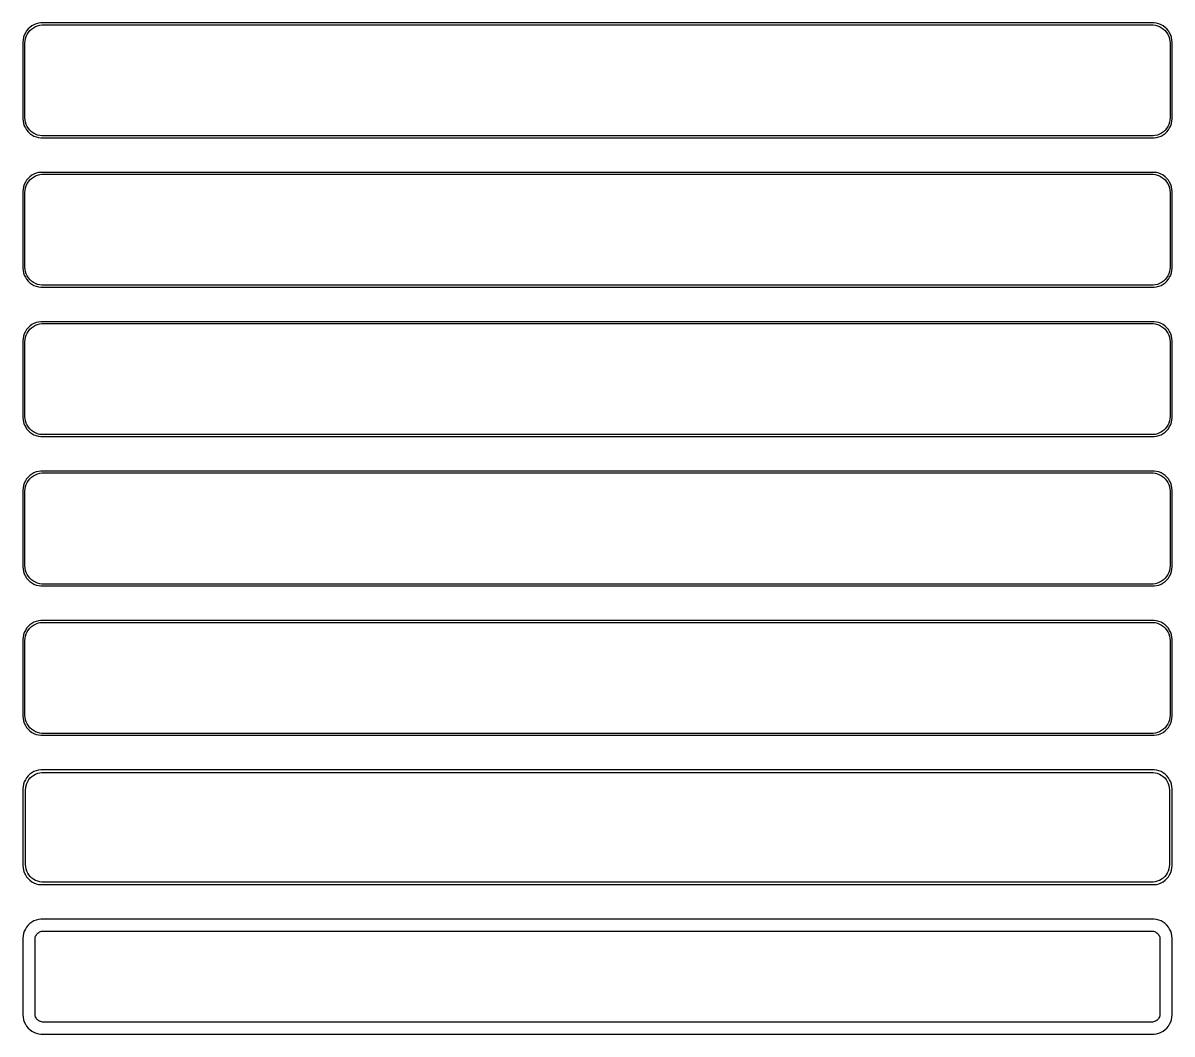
# Model space of a CAD drawing. Header units: metres. Extents: x -150 to 150, y 570 to 1146.
# Drawn here: x -150 to 150, y 570 to 834 of the extents above; entities that cross this region are included whole.
import ezdxf

# ---------------------------------------------------------------- set-up
doc = ezdxf.new("R2010")
doc.units = ezdxf.units.M

msp = doc.modelspace()

# ---------------------------------------------------------------- linework, layer by layer
for p, q in [((-149.382, 831.409), (-149.649, 830.841)), ((-149.045, 831.939), (-149.382, 831.409)), ((-149.166, 830.499), (-148.912, 831.038)), ((-148.645, 832.423), (-149.045, 831.939)), ((-148.912, 831.038), (-148.593, 831.542)), ((-148.187, 832.853), (-148.645, 832.423)), ((-148.593, 831.542), (-148.213, 832.002)), ((-148.213, 832.002), (-147.778, 832.41)), ((-147.679, 833.222), (-148.187, 832.853)), ((-147.778, 832.41), (-147.295, 832.761)), ((-147.129, 833.524), (-147.679, 833.222)), ((-147.295, 832.761), (-146.772, 833.048)), ((-146.545, 833.755), (-147.129, 833.524)), ((-146.772, 833.048), (-146.218, 833.268)), ((-145.937, 833.911), (-146.545, 833.755)), ((-146.218, 833.268), (-145.64, 833.416)), ((-145.314, 833.99), (-145.937, 833.911)), ((-145.64, 833.416), (-145.048, 833.491)), ((145.314, 833.99), (-145.314, 833.99)), ((-145.048, 833.491), (145.048, 833.491)), ((145.048, 833.491), (145.64, 833.416)), ((145.937, 833.911), (145.314, 833.99)), ((145.64, 833.416), (146.218, 833.268)), ((146.545, 833.755), (145.937, 833.911)), ((146.218, 833.268), (146.772, 833.048)), ((147.129, 833.524), (146.545, 833.755)), ((146.772, 833.048), (147.295, 832.761)), ((147.679, 833.222), (147.129, 833.524)), ((147.295, 832.761), (147.778, 832.41)), ((148.187, 832.853), (147.679, 833.222)), ((147.778, 832.41), (148.213, 832.002)), ((148.645, 832.423), (148.187, 832.853)), ((148.213, 832.002), (148.593, 831.542)), ((148.593, 831.542), (148.912, 831.038)), ((149.045, 831.939), (148.645, 832.423)), ((148.912, 831.038), (149.166, 830.499)), ((149.382, 831.409), (149.045, 831.939)), ((149.649, 830.841), (149.382, 831.409)), ((-149.961, 829.627), (-150, 829)), ((-150, 829), (-150, 809)), ((-149.843, 830.243), (-149.961, 829.627)), ((-149.649, 830.841), (-149.843, 830.243)), ((-149.5, 828.75), (-149.463, 829.345)), ((-149.5, 809.25), (-149.5, 828.75)), ((-149.463, 829.345), (-149.351, 829.931)), ((-149.351, 829.931), (-149.166, 830.499)), ((149.166, 830.499), (149.351, 829.931)), ((149.351, 829.931), (149.463, 829.345)), ((149.463, 829.345), (149.5, 828.75)), ((149.5, 828.75), (149.5, 809.25)), ((149.843, 830.243), (149.649, 830.841)), ((149.961, 829.627), (149.843, 830.243)), ((150, 829), (149.961, 829.627)), ((150, 809), (150, 829)), ((-150, 809), (-149.961, 808.373)), ((-149.961, 808.373), (-149.843, 807.757)), ((-149.843, 807.757), (-149.649, 807.159)), ((-149.649, 807.159), (-149.382, 806.591)), ((-149.463, 808.655), (-149.5, 809.25)), ((-149.351, 808.069), (-149.463, 808.655)), ((-149.166, 807.501), (-149.351, 808.069)), ((-148.912, 806.962), (-149.166, 807.501)), ((149.166, 807.501), (148.912, 806.962)), ((149.351, 808.069), (149.166, 807.501)), ((149.463, 808.655), (149.351, 808.069)), ((149.382, 806.591), (149.649, 807.159)), ((149.5, 809.25), (149.463, 808.655)), ((149.649, 807.159), (149.843, 807.757)), ((149.843, 807.757), (149.961, 808.373)), ((149.961, 808.373), (150, 809)), ((-149.382, 806.591), (-149.045, 806.061)), ((-149.045, 806.061), (-148.645, 805.577)), ((-148.593, 806.458), (-148.912, 806.962)), ((-148.645, 805.577), (-148.187, 805.147)), ((-148.213, 805.998), (-148.593, 806.458)), ((-147.778, 805.59), (-148.213, 805.998)), ((-148.187, 805.147), (-147.679, 804.778)), ((-147.295, 805.239), (-147.778, 805.59)), ((-147.679, 804.778), (-147.129, 804.476)), ((-146.772, 804.952), (-147.295, 805.239)), ((-147.129, 804.476), (-146.545, 804.245)), ((-146.218, 804.732), (-146.772, 804.952)), ((-146.545, 804.245), (-145.937, 804.089)), ((-145.64, 804.584), (-146.218, 804.732)), ((-145.937, 804.089), (-145.314, 804.01)), ((-145.048, 804.509), (-145.64, 804.584)), ((-145.314, 804.01), (145.314, 804.01)), ((145.048, 804.509), (-145.048, 804.509)), ((145.64, 804.584), (145.048, 804.509)), ((145.314, 804.01), (145.937, 804.089)), ((146.218, 804.732), (145.64, 804.584)), ((145.937, 804.089), (146.545, 804.245)), ((146.772, 804.952), (146.218, 804.732)), ((146.545, 804.245), (147.129, 804.476)), ((147.295, 805.239), (146.772, 804.952)), ((147.129, 804.476), (147.679, 804.778)), ((147.778, 805.59), (147.295, 805.239)), ((147.679, 804.778), (148.187, 805.147)), ((148.213, 805.998), (147.778, 805.59)), ((148.187, 805.147), (148.645, 805.577)), ((148.593, 806.458), (148.213, 805.998)), ((148.912, 806.962), (148.593, 806.458)), ((148.645, 805.577), (149.045, 806.061)), ((149.045, 806.061), (149.382, 806.591)), ((-149.382, 792.409), (-149.649, 791.841)), ((-149.045, 792.939), (-149.382, 792.409)), ((-149.166, 791.499), (-148.912, 792.038)), ((-148.645, 793.423), (-149.045, 792.939)), ((-148.912, 792.038), (-148.593, 792.542)), ((-148.187, 793.853), (-148.645, 793.423)), ((-148.593, 792.542), (-148.213, 793.002)), ((-148.213, 793.002), (-147.778, 793.41)), ((-147.679, 794.222), (-148.187, 793.853)), ((-147.778, 793.41), (-147.295, 793.761)), ((-147.129, 794.524), (-147.679, 794.222)), ((-147.295, 793.761), (-146.772, 794.048)), ((-146.545, 794.755), (-147.129, 794.524)), ((-146.772, 794.048), (-146.218, 794.268)), ((-145.937, 794.911), (-146.545, 794.755)), ((-146.218, 794.268), (-145.64, 794.416)), ((-145.314, 794.99), (-145.937, 794.911)), ((-145.64, 794.416), (-145.048, 794.491)), ((145.314, 794.99), (-145.314, 794.99)), ((-145.048, 794.491), (145.048, 794.491)), ((145.048, 794.491), (145.64, 794.416)), ((145.937, 794.911), (145.314, 794.99)), ((145.64, 794.416), (146.218, 794.268)), ((146.545, 794.755), (145.937, 794.911)), ((146.218, 794.268), (146.772, 794.048)), ((147.129, 794.524), (146.545, 794.755)), ((146.772, 794.048), (147.295, 793.761)), ((147.679, 794.222), (147.129, 794.524)), ((147.295, 793.761), (147.778, 793.41)), ((148.187, 793.853), (147.679, 794.222)), ((147.778, 793.41), (148.213, 793.002)), ((148.645, 793.423), (148.187, 793.853)), ((148.213, 793.002), (148.593, 792.542)), ((148.593, 792.542), (148.912, 792.038)), ((149.045, 792.939), (148.645, 793.423)), ((148.912, 792.038), (149.166, 791.499)), ((149.382, 792.409), (149.045, 792.939)), ((149.649, 791.841), (149.382, 792.409)), ((-149.961, 790.627), (-150, 790)), ((-150, 790), (-150, 770)), ((-149.843, 791.243), (-149.961, 790.627)), ((-149.649, 791.841), (-149.843, 791.243)), ((-149.5, 789.75), (-149.463, 790.345)), ((-149.5, 770.25), (-149.5, 789.75)), ((-149.463, 790.345), (-149.351, 790.931)), ((-149.351, 790.931), (-149.166, 791.499)), ((149.166, 791.499), (149.351, 790.931)), ((149.351, 790.931), (149.463, 790.345)), ((149.463, 790.345), (149.5, 789.75)), ((149.5, 789.75), (149.5, 770.25)), ((149.843, 791.243), (149.649, 791.841)), ((149.961, 790.627), (149.843, 791.243)), ((150, 790), (149.961, 790.627)), ((150, 770), (150, 790)), ((-150, 770), (-149.961, 769.373)), ((-149.961, 769.373), (-149.843, 768.757)), ((-149.843, 768.757), (-149.649, 768.159)), ((-149.649, 768.159), (-149.382, 767.591)), ((-149.463, 769.655), (-149.5, 770.25)), ((-149.351, 769.069), (-149.463, 769.655)), ((-149.166, 768.501), (-149.351, 769.069)), ((-148.912, 767.962), (-149.166, 768.501)), ((149.166, 768.501), (148.912, 767.962)), ((149.351, 769.069), (149.166, 768.501)), ((149.463, 769.655), (149.351, 769.069)), ((149.382, 767.591), (149.649, 768.159)), ((149.5, 770.25), (149.463, 769.655)), ((149.649, 768.159), (149.843, 768.757)), ((149.843, 768.757), (149.961, 769.373)), ((149.961, 769.373), (150, 770)), ((-149.382, 767.591), (-149.045, 767.061)), ((-149.045, 767.061), (-148.645, 766.577)), ((-148.593, 767.458), (-148.912, 767.962)), ((-148.645, 766.577), (-148.187, 766.147)), ((-148.213, 766.998), (-148.593, 767.458)), ((-147.778, 766.59), (-148.213, 766.998)), ((-148.187, 766.147), (-147.679, 765.778)), ((-147.295, 766.239), (-147.778, 766.59)), ((-147.679, 765.778), (-147.129, 765.476)), ((-146.772, 765.952), (-147.295, 766.239)), ((-147.129, 765.476), (-146.545, 765.245)), ((-146.218, 765.732), (-146.772, 765.952)), ((-146.545, 765.245), (-145.937, 765.089)), ((-145.64, 765.584), (-146.218, 765.732)), ((-145.937, 765.089), (-145.314, 765.01)), ((-145.048, 765.509), (-145.64, 765.584)), ((-145.314, 765.01), (145.314, 765.01)), ((145.048, 765.509), (-145.048, 765.509)), ((145.64, 765.584), (145.048, 765.509)), ((145.314, 765.01), (145.937, 765.089)), ((146.218, 765.732), (145.64, 765.584)), ((145.937, 765.089), (146.545, 765.245)), ((146.772, 765.952), (146.218, 765.732)), ((146.545, 765.245), (147.129, 765.476)), ((147.295, 766.239), (146.772, 765.952)), ((147.129, 765.476), (147.679, 765.778)), ((147.778, 766.59), (147.295, 766.239)), ((147.679, 765.778), (148.187, 766.147)), ((148.213, 766.998), (147.778, 766.59)), ((148.187, 766.147), (148.645, 766.577)), ((148.593, 767.458), (148.213, 766.998)), ((148.912, 767.962), (148.593, 767.458)), ((148.645, 766.577), (149.045, 767.061)), ((149.045, 767.061), (149.382, 767.591)), ((-149.382, 753.409), (-149.649, 752.841)), ((-149.045, 753.939), (-149.382, 753.409)), ((-149.166, 752.499), (-148.912, 753.038)), ((-148.645, 754.423), (-149.045, 753.939)), ((-148.912, 753.038), (-148.593, 753.542)), ((-148.187, 754.853), (-148.645, 754.423)), ((-148.593, 753.542), (-148.213, 754.002)), ((-148.213, 754.002), (-147.778, 754.41)), ((-147.679, 755.222), (-148.187, 754.853)), ((-147.778, 754.41), (-147.295, 754.761)), ((-147.129, 755.524), (-147.679, 755.222)), ((-147.295, 754.761), (-146.772, 755.048)), ((-146.545, 755.755), (-147.129, 755.524)), ((-146.772, 755.048), (-146.218, 755.268)), ((-145.937, 755.911), (-146.545, 755.755)), ((-146.218, 755.268), (-145.64, 755.416)), ((-145.314, 755.99), (-145.937, 755.911)), ((-145.64, 755.416), (-145.048, 755.491)), ((145.314, 755.99), (-145.314, 755.99)), ((-145.048, 755.491), (145.048, 755.491)), ((145.048, 755.491), (145.64, 755.416)), ((145.937, 755.911), (145.314, 755.99)), ((145.64, 755.416), (146.218, 755.268)), ((146.545, 755.755), (145.937, 755.911)), ((146.218, 755.268), (146.772, 755.048)), ((147.129, 755.524), (146.545, 755.755)), ((146.772, 755.048), (147.295, 754.761)), ((147.679, 755.222), (147.129, 755.524)), ((147.295, 754.761), (147.778, 754.41)), ((148.187, 754.853), (147.679, 755.222)), ((147.778, 754.41), (148.213, 754.002)), ((148.645, 754.423), (148.187, 754.853)), ((148.213, 754.002), (148.593, 753.542)), ((148.593, 753.542), (148.912, 753.038)), ((149.045, 753.939), (148.645, 754.423)), ((148.912, 753.038), (149.166, 752.499)), ((149.382, 753.409), (149.045, 753.939)), ((149.649, 752.841), (149.382, 753.409)), ((-149.961, 751.627), (-150, 751)), ((-150, 751), (-150, 731)), ((-149.843, 752.243), (-149.961, 751.627)), ((-149.649, 752.841), (-149.843, 752.243)), ((-149.5, 750.75), (-149.463, 751.345)), ((-149.5, 731.25), (-149.5, 750.75)), ((-149.463, 751.345), (-149.351, 751.931)), ((-149.351, 751.931), (-149.166, 752.499)), ((149.166, 752.499), (149.351, 751.931)), ((149.351, 751.931), (149.463, 751.345)), ((149.463, 751.345), (149.5, 750.75)), ((149.5, 750.75), (149.5, 731.25)), ((149.843, 752.243), (149.649, 752.841)), ((149.961, 751.627), (149.843, 752.243)), ((150, 751), (149.961, 751.627)), ((150, 731), (150, 751)), ((-150, 731), (-149.961, 730.373)), ((-149.961, 730.373), (-149.843, 729.757)), ((-149.843, 729.757), (-149.649, 729.159)), ((-149.649, 729.159), (-149.382, 728.591)), ((-149.463, 730.655), (-149.5, 731.25)), ((-149.351, 730.069), (-149.463, 730.655)), ((-149.166, 729.501), (-149.351, 730.069)), ((-148.912, 728.962), (-149.166, 729.501)), ((149.166, 729.501), (148.912, 728.962)), ((149.351, 730.069), (149.166, 729.501)), ((149.463, 730.655), (149.351, 730.069)), ((149.382, 728.591), (149.649, 729.159)), ((149.5, 731.25), (149.463, 730.655)), ((149.649, 729.159), (149.843, 729.757)), ((149.843, 729.757), (149.961, 730.373)), ((149.961, 730.373), (150, 731)), ((-149.382, 728.591), (-149.045, 728.061)), ((-149.045, 728.061), (-148.645, 727.577)), ((-148.593, 728.458), (-148.912, 728.962)), ((-148.645, 727.577), (-148.187, 727.147)), ((-148.213, 727.998), (-148.593, 728.458)), ((-147.778, 727.59), (-148.213, 727.998)), ((-148.187, 727.147), (-147.679, 726.778)), ((-147.295, 727.239), (-147.778, 727.59)), ((-147.679, 726.778), (-147.129, 726.476)), ((-146.772, 726.952), (-147.295, 727.239)), ((-147.129, 726.476), (-146.545, 726.245)), ((-146.218, 726.732), (-146.772, 726.952)), ((-146.545, 726.245), (-145.937, 726.089)), ((-145.64, 726.584), (-146.218, 726.732)), ((-145.937, 726.089), (-145.314, 726.01)), ((-145.048, 726.509), (-145.64, 726.584)), ((-145.314, 726.01), (145.314, 726.01)), ((145.048, 726.509), (-145.048, 726.509)), ((145.64, 726.584), (145.048, 726.509)), ((145.314, 726.01), (145.937, 726.089)), ((146.218, 726.732), (145.64, 726.584)), ((145.937, 726.089), (146.545, 726.245)), ((146.772, 726.952), (146.218, 726.732)), ((146.545, 726.245), (147.129, 726.476)), ((147.295, 727.239), (146.772, 726.952)), ((147.129, 726.476), (147.679, 726.778)), ((147.778, 727.59), (147.295, 727.239)), ((147.679, 726.778), (148.187, 727.147)), ((148.213, 727.998), (147.778, 727.59)), ((148.187, 727.147), (148.645, 727.577)), ((148.593, 728.458), (148.213, 727.998)), ((148.912, 728.962), (148.593, 728.458)), ((148.645, 727.577), (149.045, 728.061)), ((149.045, 728.061), (149.382, 728.591)), ((-149.382, 714.409), (-149.649, 713.841)), ((-149.045, 714.939), (-149.382, 714.409)), ((-149.166, 713.499), (-148.912, 714.038)), ((-148.645, 715.423), (-149.045, 714.939)), ((-148.912, 714.038), (-148.593, 714.542)), ((-148.187, 715.853), (-148.645, 715.423)), ((-148.593, 714.542), (-148.213, 715.002)), ((-148.213, 715.002), (-147.778, 715.41)), ((-147.679, 716.222), (-148.187, 715.853)), ((-147.778, 715.41), (-147.295, 715.761)), ((-147.129, 716.524), (-147.679, 716.222)), ((-147.295, 715.761), (-146.772, 716.048)), ((-146.545, 716.755), (-147.129, 716.524)), ((-146.772, 716.048), (-146.218, 716.268)), ((-145.937, 716.911), (-146.545, 716.755)), ((-146.218, 716.268), (-145.64, 716.416)), ((-145.314, 716.99), (-145.937, 716.911)), ((-145.64, 716.416), (-145.048, 716.491)), ((145.314, 716.99), (-145.314, 716.99)), ((-145.048, 716.491), (145.048, 716.491)), ((145.048, 716.491), (145.64, 716.416)), ((145.937, 716.911), (145.314, 716.99)), ((145.64, 716.416), (146.218, 716.268)), ((146.545, 716.755), (145.937, 716.911)), ((146.218, 716.268), (146.772, 716.048)), ((147.129, 716.524), (146.545, 716.755)), ((146.772, 716.048), (147.295, 715.761)), ((147.679, 716.222), (147.129, 716.524)), ((147.295, 715.761), (147.778, 715.41)), ((148.187, 715.853), (147.679, 716.222)), ((147.778, 715.41), (148.213, 715.002)), ((148.645, 715.423), (148.187, 715.853)), ((148.213, 715.002), (148.593, 714.542)), ((148.593, 714.542), (148.912, 714.038)), ((149.045, 714.939), (148.645, 715.423)), ((148.912, 714.038), (149.166, 713.499)), ((149.382, 714.409), (149.045, 714.939)), ((149.649, 713.841), (149.382, 714.409)), ((-149.961, 712.627), (-150, 712)), ((-150, 712), (-150, 692)), ((-149.843, 713.243), (-149.961, 712.627)), ((-149.649, 713.841), (-149.843, 713.243)), ((-149.5, 711.75), (-149.463, 712.345)), ((-149.5, 692.25), (-149.5, 711.75)), ((-149.463, 712.345), (-149.351, 712.931)), ((-149.351, 712.931), (-149.166, 713.499)), ((149.166, 713.499), (149.351, 712.931)), ((149.351, 712.931), (149.463, 712.345)), ((149.463, 712.345), (149.5, 711.75)), ((149.5, 711.75), (149.5, 692.25)), ((149.843, 713.243), (149.649, 713.841)), ((149.961, 712.627), (149.843, 713.243)), ((150, 712), (149.961, 712.627)), ((150, 692), (150, 712)), ((-150, 692), (-149.961, 691.373)), ((-149.961, 691.373), (-149.843, 690.757)), ((-149.843, 690.757), (-149.649, 690.159)), ((-149.649, 690.159), (-149.382, 689.591)), ((-149.463, 691.655), (-149.5, 692.25)), ((-149.351, 691.069), (-149.463, 691.655)), ((-149.166, 690.501), (-149.351, 691.069)), ((-148.912, 689.962), (-149.166, 690.501)), ((149.166, 690.501), (148.912, 689.962)), ((149.351, 691.069), (149.166, 690.501)), ((149.463, 691.655), (149.351, 691.069)), ((149.382, 689.591), (149.649, 690.159)), ((149.5, 692.25), (149.463, 691.655)), ((149.649, 690.159), (149.843, 690.757)), ((149.843, 690.757), (149.961, 691.373)), ((149.961, 691.373), (150, 692)), ((-149.382, 689.591), (-149.045, 689.061)), ((-149.045, 689.061), (-148.645, 688.577)), ((-148.593, 689.458), (-148.912, 689.962)), ((-148.645, 688.577), (-148.187, 688.147)), ((-148.213, 688.998), (-148.593, 689.458)), ((-147.778, 688.59), (-148.213, 688.998)), ((-148.187, 688.147), (-147.679, 687.778)), ((-147.295, 688.239), (-147.778, 688.59)), ((-147.679, 687.778), (-147.129, 687.476)), ((-146.772, 687.952), (-147.295, 688.239)), ((-147.129, 687.476), (-146.545, 687.245)), ((-146.218, 687.732), (-146.772, 687.952)), ((-146.545, 687.245), (-145.937, 687.089)), ((-145.64, 687.584), (-146.218, 687.732)), ((-145.937, 687.089), (-145.314, 687.01)), ((-145.048, 687.509), (-145.64, 687.584)), ((-145.314, 687.01), (145.314, 687.01)), ((145.048, 687.509), (-145.048, 687.509)), ((145.64, 687.584), (145.048, 687.509)), ((145.314, 687.01), (145.937, 687.089)), ((146.218, 687.732), (145.64, 687.584)), ((145.937, 687.089), (146.545, 687.245)), ((146.772, 687.952), (146.218, 687.732)), ((146.545, 687.245), (147.129, 687.476)), ((147.295, 688.239), (146.772, 687.952)), ((147.129, 687.476), (147.679, 687.778)), ((147.778, 688.59), (147.295, 688.239)), ((147.679, 687.778), (148.187, 688.147)), ((148.213, 688.998), (147.778, 688.59)), ((148.187, 688.147), (148.645, 688.577)), ((148.593, 689.458), (148.213, 688.998)), ((148.912, 689.962), (148.593, 689.458)), ((148.645, 688.577), (149.045, 689.061)), ((149.045, 689.061), (149.382, 689.591)), ((-149.382, 675.409), (-149.649, 674.841)), ((-149.045, 675.939), (-149.382, 675.409)), ((-149.166, 674.499), (-148.912, 675.038)), ((-148.645, 676.423), (-149.045, 675.939)), ((-148.912, 675.038), (-148.593, 675.542)), ((-148.187, 676.853), (-148.645, 676.423)), ((-148.593, 675.542), (-148.213, 676.002)), ((-148.213, 676.002), (-147.778, 676.41)), ((-147.679, 677.222), (-148.187, 676.853)), ((-147.778, 676.41), (-147.295, 676.761)), ((-147.129, 677.524), (-147.679, 677.222)), ((-147.295, 676.761), (-146.772, 677.048)), ((-146.545, 677.755), (-147.129, 677.524)), ((-146.772, 677.048), (-146.218, 677.268)), ((-145.937, 677.911), (-146.545, 677.755)), ((-146.218, 677.268), (-145.64, 677.416)), ((-145.314, 677.99), (-145.937, 677.911)), ((-145.64, 677.416), (-145.048, 677.491)), ((145.314, 677.99), (-145.314, 677.99)), ((-145.048, 677.491), (145.048, 677.491)), ((145.048, 677.491), (145.64, 677.416)), ((145.937, 677.911), (145.314, 677.99)), ((145.64, 677.416), (146.218, 677.268)), ((146.545, 677.755), (145.937, 677.911)), ((146.218, 677.268), (146.772, 677.048)), ((147.129, 677.524), (146.545, 677.755)), ((146.772, 677.048), (147.295, 676.761)), ((147.679, 677.222), (147.129, 677.524)), ((147.295, 676.761), (147.778, 676.41)), ((148.187, 676.853), (147.679, 677.222)), ((147.778, 676.41), (148.213, 676.002)), ((148.645, 676.423), (148.187, 676.853)), ((148.213, 676.002), (148.593, 675.542)), ((148.593, 675.542), (148.912, 675.038)), ((149.045, 675.939), (148.645, 676.423)), ((148.912, 675.038), (149.166, 674.499)), ((149.382, 675.409), (149.045, 675.939)), ((149.649, 674.841), (149.382, 675.409)), ((-149.961, 673.627), (-150, 673)), ((-150, 673), (-150, 653)), ((-149.843, 674.243), (-149.961, 673.627)), ((-149.649, 674.841), (-149.843, 674.243)), ((-149.5, 672.75), (-149.463, 673.345)), ((-149.5, 653.25), (-149.5, 672.75)), ((-149.463, 673.345), (-149.351, 673.931)), ((-149.351, 673.931), (-149.166, 674.499)), ((149.166, 674.499), (149.351, 673.931)), ((149.351, 673.931), (149.463, 673.345)), ((149.463, 673.345), (149.5, 672.75)), ((149.5, 672.75), (149.5, 653.25)), ((149.843, 674.243), (149.649, 674.841)), ((149.961, 673.627), (149.843, 674.243)), ((150, 673), (149.961, 673.627)), ((150, 653), (150, 673)), ((-150, 653), (-149.961, 652.373)), ((-149.961, 652.373), (-149.843, 651.757)), ((-149.843, 651.757), (-149.649, 651.159)), ((-149.649, 651.159), (-149.382, 650.591)), ((-149.463, 652.655), (-149.5, 653.25)), ((-149.351, 652.069), (-149.463, 652.655)), ((-149.166, 651.501), (-149.351, 652.069)), ((-148.912, 650.962), (-149.166, 651.501)), ((149.166, 651.501), (148.912, 650.962)), ((149.351, 652.069), (149.166, 651.501)), ((149.463, 652.655), (149.351, 652.069)), ((149.382, 650.591), (149.649, 651.159)), ((149.5, 653.25), (149.463, 652.655)), ((149.649, 651.159), (149.843, 651.757)), ((149.843, 651.757), (149.961, 652.373)), ((149.961, 652.373), (150, 653)), ((-149.382, 650.591), (-149.045, 650.061)), ((-149.045, 650.061), (-148.645, 649.577)), ((-148.593, 650.458), (-148.912, 650.962)), ((-148.645, 649.577), (-148.187, 649.147)), ((-148.213, 649.998), (-148.593, 650.458)), ((-147.778, 649.59), (-148.213, 649.998)), ((-148.187, 649.147), (-147.679, 648.778)), ((-147.295, 649.239), (-147.778, 649.59)), ((-147.679, 648.778), (-147.129, 648.476)), ((-146.772, 648.952), (-147.295, 649.239)), ((-147.129, 648.476), (-146.545, 648.245)), ((-146.218, 648.732), (-146.772, 648.952)), ((-146.545, 648.245), (-145.937, 648.089)), ((-145.64, 648.584), (-146.218, 648.732)), ((-145.937, 648.089), (-145.314, 648.01)), ((-145.048, 648.509), (-145.64, 648.584)), ((-145.314, 648.01), (145.314, 648.01)), ((145.048, 648.509), (-145.048, 648.509)), ((145.64, 648.584), (145.048, 648.509)), ((145.314, 648.01), (145.937, 648.089)), ((146.218, 648.732), (145.64, 648.584)), ((145.937, 648.089), (146.545, 648.245)), ((146.772, 648.952), (146.218, 648.732)), ((146.545, 648.245), (147.129, 648.476)), ((147.295, 649.239), (146.772, 648.952)), ((147.129, 648.476), (147.679, 648.778)), ((147.778, 649.59), (147.295, 649.239)), ((147.679, 648.778), (148.187, 649.147)), ((148.213, 649.998), (147.778, 649.59)), ((148.187, 649.147), (148.645, 649.577)), ((148.593, 650.458), (148.213, 649.998)), ((148.912, 650.962), (148.593, 650.458)), ((148.645, 649.577), (149.045, 650.061)), ((149.045, 650.061), (149.382, 650.591)), ((-149.382, 636.409), (-149.649, 635.841)), ((-149.045, 636.939), (-149.382, 636.409)), ((-148.645, 637.423), (-149.045, 636.939)), ((-148.762, 635.956), (-148.454, 636.441)), ((-148.187, 637.853), (-148.645, 637.423)), ((-148.454, 636.441), (-148.088, 636.884)), ((-147.679, 638.222), (-148.187, 637.853)), ((-148.088, 636.884), (-147.668, 637.278)), ((-147.129, 638.524), (-147.679, 638.222)), ((-147.668, 637.278), (-147.203, 637.616)), ((-147.203, 637.616), (-146.699, 637.893)), ((-146.545, 638.755), (-147.129, 638.524)), ((-146.699, 637.893), (-146.165, 638.104)), ((-145.937, 638.911), (-146.545, 638.755)), ((-146.165, 638.104), (-145.608, 638.247)), ((-145.314, 638.99), (-145.937, 638.911)), ((-145.608, 638.247), (-145.037, 638.319)), ((145.314, 638.99), (-145.314, 638.99)), ((-145.037, 638.319), (145.037, 638.319)), ((145.037, 638.319), (145.608, 638.247)), ((145.937, 638.911), (145.314, 638.99)), ((145.608, 638.247), (146.165, 638.104)), ((146.545, 638.755), (145.937, 638.911)), ((146.165, 638.104), (146.699, 637.893)), ((147.129, 638.524), (146.545, 638.755)), ((146.699, 637.893), (147.203, 637.616)), ((147.679, 638.222), (147.129, 638.524)), ((147.203, 637.616), (147.668, 637.278)), ((147.668, 637.278), (148.088, 636.884)), ((148.187, 637.853), (147.679, 638.222)), ((148.088, 636.884), (148.454, 636.441)), ((148.645, 637.423), (148.187, 637.853)), ((148.454, 636.441), (148.762, 635.956)), ((149.045, 636.939), (148.645, 637.423)), ((149.382, 636.409), (149.045, 636.939)), ((149.649, 635.841), (149.382, 636.409)), ((-149.961, 634.627), (-150, 634)), ((-150, 634), (-150, 614)), ((-149.843, 635.243), (-149.961, 634.627)), ((-149.649, 635.841), (-149.843, 635.243)), ((-149.328, 633.75), (-149.292, 634.324)), ((-149.328, 614.25), (-149.328, 633.75)), ((-149.292, 634.324), (-149.185, 634.889)), ((-149.185, 634.889), (-149.007, 635.435)), ((-149.007, 635.435), (-148.762, 635.956)), ((148.762, 635.956), (149.007, 635.435)), ((149.007, 635.435), (149.185, 634.889)), ((149.185, 634.889), (149.292, 634.324)), ((149.292, 634.324), (149.328, 633.75)), ((149.328, 633.75), (149.328, 614.25)), ((149.843, 635.243), (149.649, 635.841)), ((149.961, 634.627), (149.843, 635.243)), ((150, 634), (149.961, 634.627)), ((150, 614), (150, 634)), ((-150, 614), (-149.961, 613.373)), ((-149.961, 613.373), (-149.843, 612.757)), ((-149.843, 612.757), (-149.649, 612.159)), ((-149.649, 612.159), (-149.382, 611.591)), ((-149.292, 613.676), (-149.328, 614.25)), ((-149.185, 613.111), (-149.292, 613.676)), ((-149.007, 612.565), (-149.185, 613.111)), ((-148.762, 612.044), (-149.007, 612.565)), ((-148.454, 611.559), (-148.762, 612.044)), ((148.762, 612.044), (148.454, 611.559)), ((149.007, 612.565), (148.762, 612.044)), ((149.185, 613.111), (149.007, 612.565)), ((149.292, 613.676), (149.185, 613.111)), ((149.328, 614.25), (149.292, 613.676)), ((149.382, 611.591), (149.649, 612.159)), ((149.649, 612.159), (149.843, 612.757)), ((149.843, 612.757), (149.961, 613.373)), ((149.961, 613.373), (150, 614)), ((-149.382, 611.591), (-149.045, 611.061)), ((-149.045, 611.061), (-148.645, 610.577)), ((-148.645, 610.577), (-148.187, 610.147)), ((-148.088, 611.116), (-148.454, 611.559)), ((-148.187, 610.147), (-147.679, 609.778)), ((-147.668, 610.722), (-148.088, 611.116)), ((-147.679, 609.778), (-147.129, 609.476)), ((-147.203, 610.384), (-147.668, 610.722)), ((-146.699, 610.107), (-147.203, 610.384)), ((-147.129, 609.476), (-146.545, 609.245)), ((-146.165, 609.896), (-146.699, 610.107)), ((-146.545, 609.245), (-145.937, 609.089)), ((-145.608, 609.753), (-146.165, 609.896)), ((-145.937, 609.089), (-145.314, 609.01)), ((-145.037, 609.681), (-145.608, 609.753)), ((-145.314, 609.01), (145.314, 609.01)), ((145.037, 609.681), (-145.037, 609.681)), ((145.608, 609.753), (145.037, 609.681)), ((145.314, 609.01), (145.937, 609.089)), ((146.165, 609.896), (145.608, 609.753)), ((145.937, 609.089), (146.545, 609.245)), ((146.699, 610.107), (146.165, 609.896)), ((146.545, 609.245), (147.129, 609.476)), ((147.203, 610.384), (146.699, 610.107)), ((147.129, 609.476), (147.679, 609.778)), ((147.668, 610.722), (147.203, 610.384)), ((148.088, 611.116), (147.668, 610.722)), ((147.679, 609.778), (148.187, 610.147)), ((148.454, 611.559), (148.088, 611.116)), ((148.187, 610.147), (148.645, 610.577)), ((148.645, 610.577), (149.045, 611.061)), ((149.045, 611.061), (149.382, 611.591)), ((-149.382, 597.409), (-149.649, 596.841)), ((-149.045, 597.939), (-149.382, 597.409)), ((-148.645, 598.423), (-149.045, 597.939)), ((-148.187, 598.853), (-148.645, 598.423)), ((-147.679, 599.222), (-148.187, 598.853)), ((-147.129, 599.524), (-147.679, 599.222)), ((-146.545, 599.755), (-147.129, 599.524)), ((-145.937, 599.911), (-146.545, 599.755)), ((-145.314, 599.99), (-145.937, 599.911)), ((145.314, 599.99), (-145.314, 599.99)), ((145.937, 599.911), (145.314, 599.99)), ((146.545, 599.755), (145.937, 599.911)), ((147.129, 599.524), (146.545, 599.755)), ((147.679, 599.222), (147.129, 599.524)), ((148.187, 598.853), (147.679, 599.222)), ((148.645, 598.423), (148.187, 598.853)), ((149.045, 597.939), (148.645, 598.423)), ((149.382, 597.409), (149.045, 597.939)), ((149.649, 596.841), (149.382, 597.409)), ((-149.961, 595.627), (-150, 595)), ((-150, 595), (-150, 575)), ((-149.843, 596.243), (-149.961, 595.627)), ((-149.649, 596.841), (-149.843, 596.243)), ((-146.86, 594.75), (-146.843, 595.014)), ((-146.86, 575.25), (-146.86, 594.75)), ((-146.843, 595.014), (-146.793, 595.275)), ((-146.793, 595.275), (-146.711, 595.527)), ((-146.711, 595.527), (-146.599, 595.766)), ((-146.599, 595.766), (-146.457, 595.99)), ((-146.457, 595.99), (-146.288, 596.194)), ((-146.288, 596.194), (-146.095, 596.375)), ((-146.095, 596.375), (-145.88, 596.531)), ((-145.88, 596.531), (-145.648, 596.659)), ((-145.648, 596.659), (-145.402, 596.756)), ((-145.402, 596.756), (-145.145, 596.822)), ((-145.145, 596.822), (-144.882, 596.855)), ((-144.882, 596.855), (144.882, 596.855)), ((144.882, 596.855), (145.145, 596.822)), ((145.145, 596.822), (145.402, 596.756)), ((145.402, 596.756), (145.648, 596.659)), ((145.648, 596.659), (145.88, 596.531)), ((145.88, 596.531), (146.095, 596.375)), ((146.095, 596.375), (146.288, 596.194)), ((146.288, 596.194), (146.457, 595.99)), ((146.457, 595.99), (146.599, 595.766)), ((146.599, 595.766), (146.711, 595.527)), ((146.711, 595.527), (146.793, 595.275)), ((146.793, 595.275), (146.843, 595.014)), ((146.843, 595.014), (146.86, 594.75)), ((146.86, 594.75), (146.86, 575.25)), ((149.843, 596.243), (149.649, 596.841)), ((149.961, 595.627), (149.843, 596.243)), ((150, 595), (149.961, 595.627)), ((150, 575), (150, 595)), ((-150, 575), (-149.961, 574.373)), ((-149.961, 574.373), (-149.843, 573.757)), ((-149.843, 573.757), (-149.649, 573.159)), ((-149.649, 573.159), (-149.382, 572.591)), ((-146.843, 574.986), (-146.86, 575.25)), ((-146.793, 574.725), (-146.843, 574.986)), ((-146.711, 574.473), (-146.793, 574.725)), ((-146.599, 574.234), (-146.711, 574.473)), ((-146.457, 574.01), (-146.599, 574.234)), ((-146.288, 573.806), (-146.457, 574.01)), ((-146.095, 573.625), (-146.288, 573.806)), ((-145.88, 573.469), (-146.095, 573.625)), ((-145.648, 573.341), (-145.88, 573.469)), ((-145.402, 573.244), (-145.648, 573.341)), ((-145.145, 573.178), (-145.402, 573.244)), ((-144.882, 573.145), (-145.145, 573.178)), ((144.882, 573.145), (-144.882, 573.145)), ((145.145, 573.178), (144.882, 573.145)), ((145.402, 573.244), (145.145, 573.178)), ((145.648, 573.341), (145.402, 573.244)), ((145.88, 573.469), (145.648, 573.341)), ((146.095, 573.625), (145.88, 573.469)), ((146.288, 573.806), (146.095, 573.625)), ((146.457, 574.01), (146.288, 573.806)), ((146.599, 574.234), (146.457, 574.01)), ((146.711, 574.473), (146.599, 574.234)), ((146.793, 574.725), (146.711, 574.473)), ((146.843, 574.986), (146.793, 574.725)), ((146.86, 575.25), (146.843, 574.986)), ((149.382, 572.591), (149.649, 573.159)), ((149.649, 573.159), (149.843, 573.757)), ((149.843, 573.757), (149.961, 574.373)), ((149.961, 574.373), (150, 575)), ((-149.382, 572.591), (-149.045, 572.061)), ((-149.045, 572.061), (-148.645, 571.577)), ((-148.645, 571.577), (-148.187, 571.147)), ((-148.187, 571.147), (-147.679, 570.778)), ((-147.679, 570.778), (-147.129, 570.476)), ((-147.129, 570.476), (-146.545, 570.245)), ((-146.545, 570.245), (-145.937, 570.089)), ((-145.937, 570.089), (-145.314, 570.01)), ((-145.314, 570.01), (145.314, 570.01)), ((145.314, 570.01), (145.937, 570.089)), ((145.937, 570.089), (146.545, 570.245)), ((146.545, 570.245), (147.129, 570.476)), ((147.129, 570.476), (147.679, 570.778)), ((147.679, 570.778), (148.187, 571.147)), ((148.187, 571.147), (148.645, 571.577)), ((148.645, 571.577), (149.045, 572.061)), ((149.045, 572.061), (149.382, 572.591))]:
    msp.add_line(p, q)

doc.saveas('drawing.dxf')
